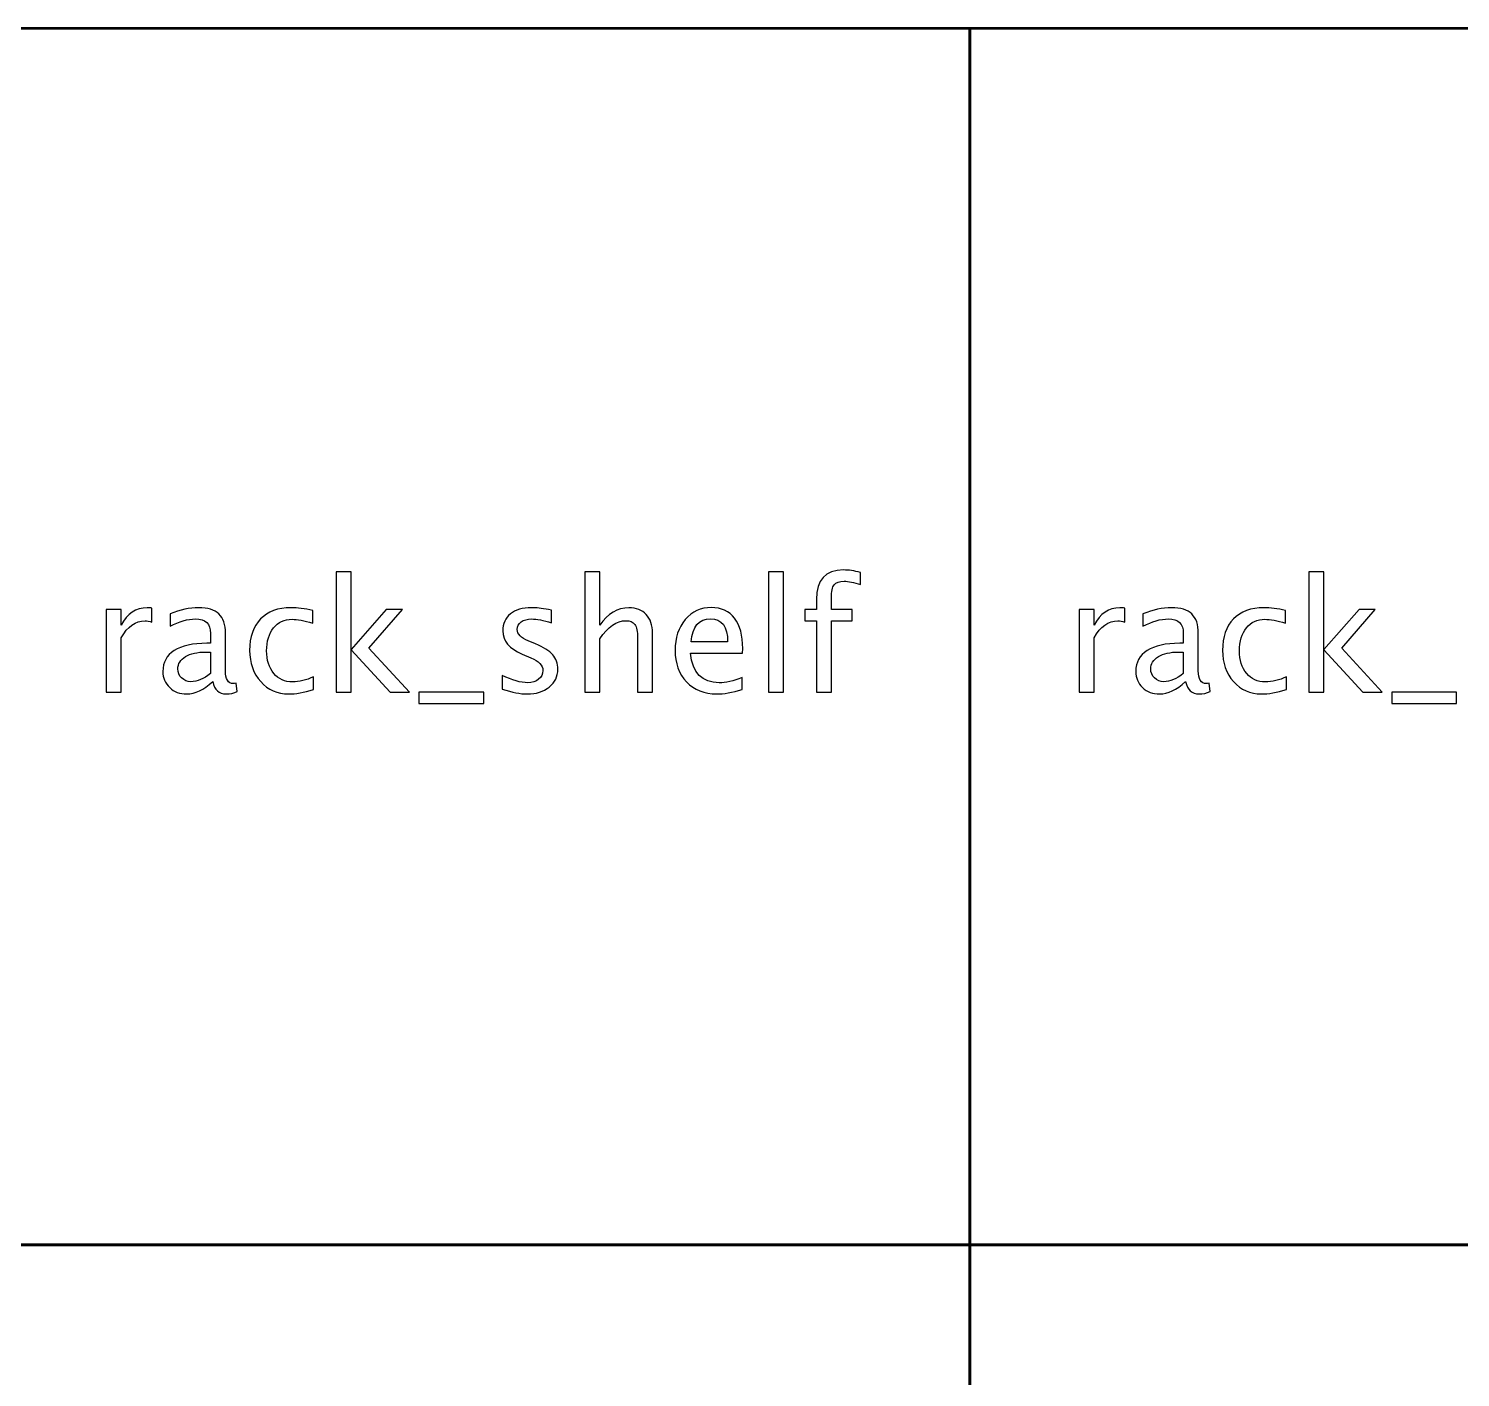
# Model space of a CAD drawing. Header units: centimetres. Extents: x -139 to 139, y -98 to 100.
# Drawn here: x -60.6 to 4.2, y -37.5 to 23.5 of the extents above; entities that cross this region are included whole.
import ezdxf

# ---------------------------------------------------------------- set-up
doc = ezdxf.new("R2010")
doc.units = ezdxf.units.CM
doc.header["$MEASUREMENT"] = 0
doc.layers.add('Layer 1', color=7, linetype='Continuous')

msp = doc.modelspace()

# ---------------------------------------------------------------- linework, layer by layer
at = {"layer": 'Layer 1', "lineweight": 53}
msp.add_lwpolyline([(-122, -98.5), (121.99998, -98.5), (121.99998, 23.49998), (-122, 23.49998), (-122, -98.5)], close=True, dxfattribs=at)
at = {"layer": 'Layer 1', "color": 3, "lineweight": 53}
for points in [[(-62, -31.50002), (-18, -31.50002), (-18, 23.49998), (-62, 23.49998), (-62, -31.50002)], [(-18, -31.50002), (26, -31.50002), (26, 23.49998), (-18, 23.49998), (-18, -31.50002)], [(-62, -86.50002), (-18, -86.50002), (-18, -31.50002), (-62, -31.50002), (-62, -86.50002)], [(-18, -86.50002), (26, -86.50002), (26, -31.50002), (-18, -31.50002), (-18, -86.50002)]]:
    msp.add_lwpolyline(points, close=True, dxfattribs=at)
at = {"layer": 'Layer 1'}
for points, knots in [([(-46.6628, -6.50827), (-46.6628, -6.50827), (-46.6628, -1.06843), (-46.6628, -1.06843), (-46.6628, -1.06843), (-46.6628, -1.06843), (-45.98546, -1.06843), (-45.98546, -1.06843), (-45.98546, -1.06843), (-45.98546, -1.06843), (-45.98546, -4.58328), (-45.98546, -4.58328), (-45.98546, -4.58328), (-45.98546, -4.58328), (-44.39796, -2.76882), (-44.39796, -2.76882), (-44.39796, -2.76882), (-44.39796, -2.76882), (-43.66654, -2.76882), (-43.66654, -2.76882), (-43.66654, -2.76882), (-43.66654, -2.76882), (-45.18348, -4.5139), (-45.18348, -4.5139), (-45.18348, -4.5139), (-45.18348, -4.5139), (-43.34903, -6.50827), (-43.34903, -6.50827), (-43.34903, -6.50827), (-43.34903, -6.50827), (-44.22157, -6.50827), (-44.22157, -6.50827), (-44.22157, -6.50827), (-44.22157, -6.50827), (-45.98546, -4.59033), (-45.98546, -4.59033), (-45.98546, -4.59033), (-45.98546, -4.59033), (-45.98546, -6.50827), (-45.98546, -6.50827), (-45.98546, -6.50827), (-45.98546, -6.50827), (-46.6628, -6.50827), (-46.6628, -6.50827)], [0, 0, 0, 0, 0.08333333, 0.08333333, 0.08333333, 0.08333333, 0.16666667, 0.16666667, 0.16666667, 0.16666667, 0.25, 0.25, 0.25, 0.25, 0.33333333, 0.33333333, 0.33333333, 0.33333333, 0.41666667, 0.41666667, 0.41666667, 0.41666667, 0.5, 0.5, 0.5, 0.5, 0.58333333, 0.58333333, 0.58333333, 0.58333333, 0.66666667, 0.66666667, 0.66666667, 0.66666667, 0.75, 0.75, 0.75, 0.75, 0.83333333, 0.83333333, 0.83333333, 0.83333333, 1, 1, 1, 1]), ([(-35.41389, -6.50827), (-35.41389, -6.50827), (-35.41389, -1.06843), (-35.41389, -1.06843), (-35.41389, -1.06843), (-35.41389, -1.06843), (-34.73655, -1.06843), (-34.73655, -1.06843), (-34.73655, -1.06843), (-34.73655, -1.06843), (-34.73655, -3.47556), (-34.73655, -3.47556), (-34.73655, -3.47556), (-34.37789, -2.95227), (-33.9381, -2.69121), (-33.41834, -2.69121), (-33.41834, -2.69121), (-33.09143, -2.69121), (-32.83155, -2.79352), (-32.63988, -2.9993), (-32.63988, -2.9993), (-32.4482, -3.20392), (-32.35177, -3.48026), (-32.35177, -3.82598), (-32.35177, -3.82598), (-32.35177, -3.82598), (-32.35177, -6.50827), (-32.35177, -6.50827), (-32.35177, -6.50827), (-32.35177, -6.50827), (-33.02911, -6.50827), (-33.02911, -6.50827), (-33.02911, -6.50827), (-33.02911, -6.50827), (-33.02911, -4.04706), (-33.02911, -4.04706), (-33.02911, -4.04706), (-33.02911, -3.76954), (-33.07026, -3.57198), (-33.1514, -3.45439), (-33.1514, -3.45439), (-33.23372, -3.33562), (-33.36895, -3.27682), (-33.55827, -3.27682), (-33.55827, -3.27682), (-33.97455, -3.27682), (-34.36731, -3.54846), (-34.73655, -4.09174), (-34.73655, -4.09174), (-34.73655, -4.09174), (-34.73655, -6.50827), (-34.73655, -6.50827), (-34.73655, -6.50827), (-34.73655, -6.50827), (-35.41389, -6.50827), (-35.41389, -6.50827)], [0, 0, 0, 0, 0.06666667, 0.06666667, 0.06666667, 0.06666667, 0.13333333, 0.13333333, 0.13333333, 0.13333333, 0.2, 0.2, 0.2, 0.2, 0.26666667, 0.26666667, 0.26666667, 0.26666667, 0.33333333, 0.33333333, 0.33333333, 0.33333333, 0.4, 0.4, 0.4, 0.4, 0.46666667, 0.46666667, 0.46666667, 0.46666667, 0.53333333, 0.53333333, 0.53333333, 0.53333333, 0.6, 0.6, 0.6, 0.6, 0.66666667, 0.66666667, 0.66666667, 0.66666667, 0.73333333, 0.73333333, 0.73333333, 0.73333333, 0.8, 0.8, 0.8, 0.8, 0.86666667, 0.86666667, 0.86666667, 0.86666667, 1, 1, 1, 1]), ([(-27.10362, -6.50827), (-27.10362, -6.50827), (-27.10362, -1.06843), (-27.10362, -1.06843), (-27.10362, -1.06843), (-27.10362, -1.06843), (-26.42628, -1.06843), (-26.42628, -1.06843), (-26.42628, -1.06843), (-26.42628, -1.06843), (-26.42628, -6.50827), (-26.42628, -6.50827), (-26.42628, -6.50827), (-26.42628, -6.50827), (-27.10362, -6.50827), (-27.10362, -6.50827)], [0, 0, 0, 0, 0.2, 0.2, 0.2, 0.2, 0.4, 0.4, 0.4, 0.4, 0.6, 0.6, 0.6, 0.6, 1, 1, 1, 1]), ([(-24.93756, -6.50827), (-24.93756, -6.50827), (-24.93756, -3.27682), (-24.93756, -3.27682), (-24.93756, -3.27682), (-24.93756, -3.27682), (-25.4679, -3.27682), (-25.4679, -3.27682), (-25.4679, -3.27682), (-25.4679, -3.27682), (-25.4679, -2.76882), (-25.4679, -2.76882), (-25.4679, -2.76882), (-25.4679, -2.76882), (-24.93756, -2.76882), (-24.93756, -2.76882), (-24.93756, -2.76882), (-24.93756, -2.76882), (-24.93756, -2.3208), (-24.93756, -2.3208), (-24.93756, -2.3208), (-24.93756, -1.42944), (-24.53069, -0.98377), (-23.71694, -0.98377), (-23.71694, -0.98377), (-23.48881, -0.98377), (-23.23011, -1.0214), (-22.94083, -1.09666), (-22.94083, -1.09666), (-22.94083, -1.09666), (-22.94083, -1.63993), (-22.94083, -1.63993), (-22.94083, -1.63993), (-23.24775, -1.54116), (-23.49352, -1.49177), (-23.67814, -1.49177), (-23.67814, -1.49177), (-23.90274, -1.49177), (-24.05561, -1.54468), (-24.13675, -1.65169), (-24.13675, -1.65169), (-24.21906, -1.7587), (-24.26022, -1.95743), (-24.26022, -2.24789), (-24.26022, -2.24789), (-24.26022, -2.24789), (-24.26022, -2.76882), (-24.26022, -2.76882), (-24.26022, -2.76882), (-24.26022, -2.76882), (-23.32066, -2.76882), (-23.32066, -2.76882), (-23.32066, -2.76882), (-23.32066, -2.76882), (-23.32066, -3.27682), (-23.32066, -3.27682), (-23.32066, -3.27682), (-23.32066, -3.27682), (-24.26022, -3.27682), (-24.26022, -3.27682), (-24.26022, -3.27682), (-24.26022, -3.27682), (-24.26022, -6.50827), (-24.26022, -6.50827), (-24.26022, -6.50827), (-24.26022, -6.50827), (-24.93756, -6.50827), (-24.93756, -6.50827)], [0, 0, 0, 0, 0.05555556, 0.05555556, 0.05555556, 0.05555556, 0.11111111, 0.11111111, 0.11111111, 0.11111111, 0.16666667, 0.16666667, 0.16666667, 0.16666667, 0.22222222, 0.22222222, 0.22222222, 0.22222222, 0.27777778, 0.27777778, 0.27777778, 0.27777778, 0.33333333, 0.33333333, 0.33333333, 0.33333333, 0.38888889, 0.38888889, 0.38888889, 0.38888889, 0.44444444, 0.44444444, 0.44444444, 0.44444444, 0.5, 0.5, 0.5, 0.5, 0.55555556, 0.55555556, 0.55555556, 0.55555556, 0.61111111, 0.61111111, 0.61111111, 0.61111111, 0.66666667, 0.66666667, 0.66666667, 0.66666667, 0.72222222, 0.72222222, 0.72222222, 0.72222222, 0.77777778, 0.77777778, 0.77777778, 0.77777778, 0.83333333, 0.83333333, 0.83333333, 0.83333333, 0.88888889, 0.88888889, 0.88888889, 0.88888889, 1, 1, 1, 1]), ([(-2.6628, -6.50827), (-2.6628, -6.50827), (-2.6628, -1.06843), (-2.6628, -1.06843), (-2.6628, -1.06843), (-2.6628, -1.06843), (-1.98546, -1.06843), (-1.98546, -1.06843), (-1.98546, -1.06843), (-1.98546, -1.06843), (-1.98546, -4.58328), (-1.98546, -4.58328), (-1.98546, -4.58328), (-1.98546, -4.58328), (-0.39796, -2.76882), (-0.39796, -2.76882), (-0.39796, -2.76882), (-0.39796, -2.76882), (0.33346, -2.76882), (0.33346, -2.76882), (0.33346, -2.76882), (0.33346, -2.76882), (-1.18348, -4.5139), (-1.18348, -4.5139), (-1.18348, -4.5139), (-1.18348, -4.5139), (0.65097, -6.50827), (0.65097, -6.50827), (0.65097, -6.50827), (0.65097, -6.50827), (-0.22157, -6.50827), (-0.22157, -6.50827), (-0.22157, -6.50827), (-0.22157, -6.50827), (-1.98546, -4.59033), (-1.98546, -4.59033), (-1.98546, -4.59033), (-1.98546, -4.59033), (-1.98546, -6.50827), (-1.98546, -6.50827), (-1.98546, -6.50827), (-1.98546, -6.50827), (-2.6628, -6.50827), (-2.6628, -6.50827)], [0, 0, 0, 0, 0.08333333, 0.08333333, 0.08333333, 0.08333333, 0.16666667, 0.16666667, 0.16666667, 0.16666667, 0.25, 0.25, 0.25, 0.25, 0.33333333, 0.33333333, 0.33333333, 0.33333333, 0.41666667, 0.41666667, 0.41666667, 0.41666667, 0.5, 0.5, 0.5, 0.5, 0.58333333, 0.58333333, 0.58333333, 0.58333333, 0.66666667, 0.66666667, 0.66666667, 0.66666667, 0.75, 0.75, 0.75, 0.75, 0.83333333, 0.83333333, 0.83333333, 0.83333333, 1, 1, 1, 1]), ([(-57.05917, -6.50827), (-57.05917, -6.50827), (-57.05917, -2.76882), (-57.05917, -2.76882), (-57.05917, -2.76882), (-57.05917, -2.76882), (-56.38183, -2.76882), (-56.38183, -2.76882), (-56.38183, -2.76882), (-56.38183, -2.76882), (-56.38183, -3.47556), (-56.38183, -3.47556), (-56.38183, -3.47556), (-56.11255, -2.95227), (-55.72214, -2.69121), (-55.20943, -2.69121), (-55.20943, -2.69121), (-55.14005, -2.69121), (-55.06715, -2.69709), (-54.99189, -2.70885), (-54.99189, -2.70885), (-54.99189, -2.70885), (-54.99189, -3.34268), (-54.99189, -3.34268), (-54.99189, -3.34268), (-55.10948, -3.30387), (-55.21296, -3.28388), (-55.30233, -3.28388), (-55.30233, -3.28388), (-55.73272, -3.28388), (-56.09255, -3.53788), (-56.38183, -4.04706), (-56.38183, -4.04706), (-56.38183, -4.04706), (-56.38183, -6.50827), (-56.38183, -6.50827), (-56.38183, -6.50827), (-56.38183, -6.50827), (-57.05917, -6.50827), (-57.05917, -6.50827)], [0, 0, 0, 0, 0.09090909, 0.09090909, 0.09090909, 0.09090909, 0.18181818, 0.18181818, 0.18181818, 0.18181818, 0.27272727, 0.27272727, 0.27272727, 0.27272727, 0.36363636, 0.36363636, 0.36363636, 0.36363636, 0.45454545, 0.45454545, 0.45454545, 0.45454545, 0.54545455, 0.54545455, 0.54545455, 0.54545455, 0.63636364, 0.63636364, 0.63636364, 0.63636364, 0.72727273, 0.72727273, 0.72727273, 0.72727273, 0.81818182, 0.81818182, 0.81818182, 0.81818182, 1, 1, 1, 1]), ([(-52.24492, -6.03202), (-52.65179, -6.40596), (-53.04338, -6.59294), (-53.41967, -6.59294), (-53.41967, -6.59294), (-53.72894, -6.59294), (-53.98647, -6.49651), (-54.18991, -6.30248), (-54.18991, -6.30248), (-54.39452, -6.10845), (-54.49682, -5.86386), (-54.49682, -5.5687), (-54.49682, -5.5687), (-54.49682, -5.16066), (-54.32514, -4.84669), (-53.98177, -4.62796), (-53.98177, -4.62796), (-53.6384, -4.40924), (-53.14568, -4.29988), (-52.50363, -4.29988), (-52.50363, -4.29988), (-52.50363, -4.29988), (-52.34488, -4.29988), (-52.34488, -4.29988), (-52.34488, -4.29988), (-52.34488, -4.29988), (-52.34488, -3.8495), (-52.34488, -3.8495), (-52.34488, -3.8495), (-52.34488, -3.41558), (-52.57065, -3.19921), (-53.02339, -3.19921), (-53.02339, -3.19921), (-53.37381, -3.19921), (-53.75716, -3.30975), (-54.17227, -3.53082), (-54.17227, -3.53082), (-54.17227, -3.53082), (-54.17227, -2.97343), (-54.17227, -2.97343), (-54.17227, -2.97343), (-53.71601, -2.78529), (-53.28562, -2.69121), (-52.88227, -2.69121), (-52.88227, -2.69121), (-52.46717, -2.69121), (-52.16026, -2.78529), (-51.96388, -2.97461), (-51.96388, -2.97461), (-51.76632, -3.16393), (-51.66754, -3.45556), (-51.66754, -3.8495), (-51.66754, -3.8495), (-51.66754, -3.8495), (-51.66754, -5.53931), (-51.66754, -5.53931), (-51.66754, -5.53931), (-51.66754, -5.92619), (-51.54877, -6.12021), (-51.31006, -6.12021), (-51.31006, -6.12021), (-51.28066, -6.12021), (-51.23715, -6.11551), (-51.17953, -6.1061), (-51.17953, -6.1061), (-51.17953, -6.1061), (-51.13132, -6.4824), (-51.13132, -6.4824), (-51.13132, -6.4824), (-51.28537, -6.55648), (-51.4547, -6.59294), (-51.6405, -6.59294), (-51.6405, -6.59294), (-51.95682, -6.59294), (-52.1579, -6.40596), (-52.24492, -6.03202)], [0, 0, 0, 0, 0.05, 0.05, 0.05, 0.05, 0.1, 0.1, 0.1, 0.1, 0.15, 0.15, 0.15, 0.15, 0.2, 0.2, 0.2, 0.2, 0.25, 0.25, 0.25, 0.25, 0.3, 0.3, 0.3, 0.3, 0.35, 0.35, 0.35, 0.35, 0.4, 0.4, 0.4, 0.4, 0.45, 0.45, 0.45, 0.45, 0.5, 0.5, 0.5, 0.5, 0.55, 0.55, 0.55, 0.55, 0.6, 0.6, 0.6, 0.6, 0.65, 0.65, 0.65, 0.65, 0.7, 0.7, 0.7, 0.7, 0.75, 0.75, 0.75, 0.75, 0.8, 0.8, 0.8, 0.8, 0.85, 0.85, 0.85, 0.85, 0.9, 0.9, 0.9, 0.9, 1, 1, 1, 1]), ([(-47.67997, -6.39538), (-48.11859, -6.52708), (-48.49724, -6.59294), (-48.81592, -6.59294), (-48.81592, -6.59294), (-49.32156, -6.59294), (-49.74019, -6.40596), (-50.07298, -6.0332), (-50.07298, -6.0332), (-50.40577, -5.65925), (-50.57275, -5.1877), (-50.57275, -4.61973), (-50.57275, -4.61973), (-50.57275, -4.01295), (-50.40812, -3.53906), (-50.07886, -3.20039), (-50.07886, -3.20039), (-49.7496, -2.86055), (-49.28981, -2.69121), (-48.6995, -2.69121), (-48.6995, -2.69121), (-48.40904, -2.69121), (-48.08214, -2.73119), (-47.7223, -2.81116), (-47.7223, -2.81116), (-47.7223, -2.81116), (-47.7223, -3.38266), (-47.7223, -3.38266), (-47.7223, -3.38266), (-48.10448, -3.26977), (-48.4161, -3.21332), (-48.65599, -3.21332), (-48.65599, -3.21332), (-49.00406, -3.21332), (-49.28276, -3.34385), (-49.4909, -3.60373), (-49.4909, -3.60373), (-49.69904, -3.86361), (-49.80369, -4.21051), (-49.80369, -4.64325), (-49.80369, -4.64325), (-49.80369, -5.06306), (-49.69551, -5.40172), (-49.48031, -5.6616), (-49.48031, -5.6616), (-49.26512, -5.92031), (-48.98407, -6.04966), (-48.63482, -6.04966), (-48.63482, -6.04966), (-48.32555, -6.04966), (-48.00805, -5.9697), (-47.67997, -5.80977), (-47.67997, -5.80977), (-47.67997, -5.80977), (-47.67997, -6.39538), (-47.67997, -6.39538)], [0, 0, 0, 0, 0.06666667, 0.06666667, 0.06666667, 0.06666667, 0.13333333, 0.13333333, 0.13333333, 0.13333333, 0.2, 0.2, 0.2, 0.2, 0.26666667, 0.26666667, 0.26666667, 0.26666667, 0.33333333, 0.33333333, 0.33333333, 0.33333333, 0.4, 0.4, 0.4, 0.4, 0.46666667, 0.46666667, 0.46666667, 0.46666667, 0.53333333, 0.53333333, 0.53333333, 0.53333333, 0.6, 0.6, 0.6, 0.6, 0.66666667, 0.66666667, 0.66666667, 0.66666667, 0.73333333, 0.73333333, 0.73333333, 0.73333333, 0.8, 0.8, 0.8, 0.8, 0.86666667, 0.86666667, 0.86666667, 0.86666667, 1, 1, 1, 1]), ([(-39.1451, -6.37421), (-39.1451, -6.37421), (-39.1451, -5.75333), (-39.1451, -5.75333), (-39.1451, -5.75333), (-38.70178, -5.9744), (-38.31725, -6.08494), (-37.98917, -6.08494), (-37.98917, -6.08494), (-37.79396, -6.08494), (-37.63168, -6.03202), (-37.50351, -5.92619), (-37.50351, -5.92619), (-37.37533, -5.82153), (-37.31066, -5.68983), (-37.31066, -5.53107), (-37.31066, -5.53107), (-37.31066, -5.29942), (-37.49057, -5.10774), (-37.85041, -4.95605), (-37.85041, -4.95605), (-37.85041, -4.95605), (-38.24669, -4.78789), (-38.24669, -4.78789), (-38.24669, -4.78789), (-38.83113, -4.54565), (-39.12394, -4.19522), (-39.12394, -3.74014), (-39.12394, -3.74014), (-39.12394, -3.41441), (-39.00869, -3.15805), (-38.77821, -2.97108), (-38.77821, -2.97108), (-38.54773, -2.78411), (-38.23141, -2.69121), (-37.83042, -2.69121), (-37.83042, -2.69121), (-37.62228, -2.69121), (-37.36357, -2.71943), (-37.05666, -2.77705), (-37.05666, -2.77705), (-37.05666, -2.77705), (-36.91554, -2.8041), (-36.91554, -2.8041), (-36.91554, -2.8041), (-36.91554, -2.8041), (-36.91554, -3.36855), (-36.91554, -3.36855), (-36.91554, -3.36855), (-37.29302, -3.25566), (-37.59405, -3.19921), (-37.81866, -3.19921), (-37.81866, -3.19921), (-38.01621, -3.19921), (-38.17261, -3.24272), (-38.29138, -3.32856), (-38.29138, -3.32856), (-38.40897, -3.41441), (-38.46777, -3.52965), (-38.46777, -3.67429), (-38.46777, -3.67429), (-38.46777, -3.87772), (-38.30314, -4.05058), (-37.9727, -4.19052), (-37.9727, -4.19052), (-37.9727, -4.19052), (-37.64697, -4.3281), (-37.64697, -4.3281), (-37.64697, -4.3281), (-37.27773, -4.48332), (-37.01667, -4.64795), (-36.8638, -4.82082), (-36.8638, -4.82082), (-36.70976, -4.99368), (-36.63332, -5.21005), (-36.63332, -5.46875), (-36.63332, -5.46875), (-36.63332, -5.79683), (-36.76267, -6.06612), (-37.02255, -6.27661), (-37.02255, -6.27661), (-37.28126, -6.4871), (-37.61287, -6.59294), (-38.01621, -6.59294), (-38.01621, -6.59294), (-38.32666, -6.59294), (-38.70178, -6.52003), (-39.1451, -6.37421)], [0, 0, 0, 0, 0.04347826, 0.04347826, 0.04347826, 0.04347826, 0.08695652, 0.08695652, 0.08695652, 0.08695652, 0.13043478, 0.13043478, 0.13043478, 0.13043478, 0.17391304, 0.17391304, 0.17391304, 0.17391304, 0.2173913, 0.2173913, 0.2173913, 0.2173913, 0.26086957, 0.26086957, 0.26086957, 0.26086957, 0.30434783, 0.30434783, 0.30434783, 0.30434783, 0.34782609, 0.34782609, 0.34782609, 0.34782609, 0.39130435, 0.39130435, 0.39130435, 0.39130435, 0.43478261, 0.43478261, 0.43478261, 0.43478261, 0.47826087, 0.47826087, 0.47826087, 0.47826087, 0.52173913, 0.52173913, 0.52173913, 0.52173913, 0.56521739, 0.56521739, 0.56521739, 0.56521739, 0.60869565, 0.60869565, 0.60869565, 0.60869565, 0.65217391, 0.65217391, 0.65217391, 0.65217391, 0.69565217, 0.69565217, 0.69565217, 0.69565217, 0.73913043, 0.73913043, 0.73913043, 0.73913043, 0.7826087, 0.7826087, 0.7826087, 0.7826087, 0.82608696, 0.82608696, 0.82608696, 0.82608696, 0.86956522, 0.86956522, 0.86956522, 0.86956522, 0.91304348, 0.91304348, 0.91304348, 0.91304348, 1, 1, 1, 1]), ([(-28.29012, -6.38833), (-28.74521, -6.52473), (-29.13444, -6.59294), (-29.45899, -6.59294), (-29.45899, -6.59294), (-30.01286, -6.59294), (-30.46324, -6.40949), (-30.81013, -6.04378), (-30.81013, -6.04378), (-31.15703, -5.67807), (-31.33107, -5.20417), (-31.33107, -4.62091), (-31.33107, -4.62091), (-31.33107, -4.05529), (-31.1782, -3.5908), (-30.87128, -3.22743), (-30.87128, -3.22743), (-30.56437, -2.86525), (-30.17161, -2.68416), (-29.693, -2.68416), (-29.693, -2.68416), (-29.24027, -2.68416), (-28.88985, -2.84526), (-28.6429, -3.16746), (-28.6429, -3.16746), (-28.39596, -3.48967), (-28.27248, -3.94593), (-28.27248, -4.53742), (-28.27248, -4.53742), (-28.27248, -4.53742), (-28.27601, -4.74438), (-28.27601, -4.74438), (-28.27601, -4.74438), (-28.27601, -4.74438), (-30.63962, -4.74438), (-30.63962, -4.74438), (-30.63962, -4.74438), (-30.54085, -5.63808), (-30.10458, -6.08494), (-29.33199, -6.08494), (-29.33199, -6.08494), (-29.0486, -6.08494), (-28.7017, -6.00497), (-28.29012, -5.84505), (-28.29012, -5.84505), (-28.29012, -5.84505), (-28.29012, -6.38833), (-28.29012, -6.38833)], [0, 0, 0, 0, 0.07692308, 0.07692308, 0.07692308, 0.07692308, 0.15384615, 0.15384615, 0.15384615, 0.15384615, 0.23076923, 0.23076923, 0.23076923, 0.23076923, 0.30769231, 0.30769231, 0.30769231, 0.30769231, 0.38461538, 0.38461538, 0.38461538, 0.38461538, 0.46153846, 0.46153846, 0.46153846, 0.46153846, 0.53846154, 0.53846154, 0.53846154, 0.53846154, 0.61538462, 0.61538462, 0.61538462, 0.61538462, 0.69230769, 0.69230769, 0.69230769, 0.69230769, 0.76923077, 0.76923077, 0.76923077, 0.76923077, 0.84615385, 0.84615385, 0.84615385, 0.84615385, 1, 1, 1, 1]), ([(-30.60435, -4.23638), (-30.60435, -4.23638), (-28.95335, -4.23638), (-28.95335, -4.23638), (-28.95335, -4.23638), (-28.95335, -3.54023), (-29.21323, -3.19216), (-29.73181, -3.19216), (-29.73181, -3.19216), (-30.25392, -3.19216), (-30.54437, -3.54023), (-30.60435, -4.23638)], [0, 0, 0, 0, 0.25, 0.25, 0.25, 0.25, 0.5, 0.5, 0.5, 0.5, 1, 1, 1, 1]), ([(-13.05917, -6.50827), (-13.05917, -6.50827), (-13.05917, -2.76882), (-13.05917, -2.76882), (-13.05917, -2.76882), (-13.05917, -2.76882), (-12.38183, -2.76882), (-12.38183, -2.76882), (-12.38183, -2.76882), (-12.38183, -2.76882), (-12.38183, -3.47556), (-12.38183, -3.47556), (-12.38183, -3.47556), (-12.11255, -2.95227), (-11.72214, -2.69121), (-11.20943, -2.69121), (-11.20943, -2.69121), (-11.14005, -2.69121), (-11.06715, -2.69709), (-10.99189, -2.70885), (-10.99189, -2.70885), (-10.99189, -2.70885), (-10.99189, -3.34268), (-10.99189, -3.34268), (-10.99189, -3.34268), (-11.10948, -3.30387), (-11.21296, -3.28388), (-11.30233, -3.28388), (-11.30233, -3.28388), (-11.73272, -3.28388), (-12.09255, -3.53788), (-12.38183, -4.04706), (-12.38183, -4.04706), (-12.38183, -4.04706), (-12.38183, -6.50827), (-12.38183, -6.50827), (-12.38183, -6.50827), (-12.38183, -6.50827), (-13.05917, -6.50827), (-13.05917, -6.50827)], [0, 0, 0, 0, 0.09090909, 0.09090909, 0.09090909, 0.09090909, 0.18181818, 0.18181818, 0.18181818, 0.18181818, 0.27272727, 0.27272727, 0.27272727, 0.27272727, 0.36363636, 0.36363636, 0.36363636, 0.36363636, 0.45454545, 0.45454545, 0.45454545, 0.45454545, 0.54545455, 0.54545455, 0.54545455, 0.54545455, 0.63636364, 0.63636364, 0.63636364, 0.63636364, 0.72727273, 0.72727273, 0.72727273, 0.72727273, 0.81818182, 0.81818182, 0.81818182, 0.81818182, 1, 1, 1, 1]), ([(-8.24492, -6.03202), (-8.65179, -6.40596), (-9.04338, -6.59294), (-9.41967, -6.59294), (-9.41967, -6.59294), (-9.72894, -6.59294), (-9.98647, -6.49651), (-10.18991, -6.30248), (-10.18991, -6.30248), (-10.39452, -6.10845), (-10.49682, -5.86386), (-10.49682, -5.5687), (-10.49682, -5.5687), (-10.49682, -5.16066), (-10.32514, -4.84669), (-9.98177, -4.62796), (-9.98177, -4.62796), (-9.6384, -4.40924), (-9.14568, -4.29988), (-8.50363, -4.29988), (-8.50363, -4.29988), (-8.50363, -4.29988), (-8.34488, -4.29988), (-8.34488, -4.29988), (-8.34488, -4.29988), (-8.34488, -4.29988), (-8.34488, -3.8495), (-8.34488, -3.8495), (-8.34488, -3.8495), (-8.34488, -3.41558), (-8.57065, -3.19921), (-9.02339, -3.19921), (-9.02339, -3.19921), (-9.37381, -3.19921), (-9.75716, -3.30975), (-10.17227, -3.53082), (-10.17227, -3.53082), (-10.17227, -3.53082), (-10.17227, -2.97343), (-10.17227, -2.97343), (-10.17227, -2.97343), (-9.71601, -2.78529), (-9.28562, -2.69121), (-8.88227, -2.69121), (-8.88227, -2.69121), (-8.46717, -2.69121), (-8.16026, -2.78529), (-7.96388, -2.97461), (-7.96388, -2.97461), (-7.76632, -3.16393), (-7.66754, -3.45556), (-7.66754, -3.8495), (-7.66754, -3.8495), (-7.66754, -3.8495), (-7.66754, -5.53931), (-7.66754, -5.53931), (-7.66754, -5.53931), (-7.66754, -5.92619), (-7.54877, -6.12021), (-7.31006, -6.12021), (-7.31006, -6.12021), (-7.28066, -6.12021), (-7.23715, -6.11551), (-7.17953, -6.1061), (-7.17953, -6.1061), (-7.17953, -6.1061), (-7.13132, -6.4824), (-7.13132, -6.4824), (-7.13132, -6.4824), (-7.28537, -6.55648), (-7.4547, -6.59294), (-7.6405, -6.59294), (-7.6405, -6.59294), (-7.95682, -6.59294), (-8.1579, -6.40596), (-8.24492, -6.03202)], [0, 0, 0, 0, 0.05, 0.05, 0.05, 0.05, 0.1, 0.1, 0.1, 0.1, 0.15, 0.15, 0.15, 0.15, 0.2, 0.2, 0.2, 0.2, 0.25, 0.25, 0.25, 0.25, 0.3, 0.3, 0.3, 0.3, 0.35, 0.35, 0.35, 0.35, 0.4, 0.4, 0.4, 0.4, 0.45, 0.45, 0.45, 0.45, 0.5, 0.5, 0.5, 0.5, 0.55, 0.55, 0.55, 0.55, 0.6, 0.6, 0.6, 0.6, 0.65, 0.65, 0.65, 0.65, 0.7, 0.7, 0.7, 0.7, 0.75, 0.75, 0.75, 0.75, 0.8, 0.8, 0.8, 0.8, 0.85, 0.85, 0.85, 0.85, 0.9, 0.9, 0.9, 0.9, 1, 1, 1, 1]), ([(-3.67997, -6.39538), (-4.11859, -6.52708), (-4.49724, -6.59294), (-4.81592, -6.59294), (-4.81592, -6.59294), (-5.32156, -6.59294), (-5.74019, -6.40596), (-6.07298, -6.0332), (-6.07298, -6.0332), (-6.40577, -5.65925), (-6.57275, -5.1877), (-6.57275, -4.61973), (-6.57275, -4.61973), (-6.57275, -4.01295), (-6.40812, -3.53906), (-6.07886, -3.20039), (-6.07886, -3.20039), (-5.7496, -2.86055), (-5.28981, -2.69121), (-4.6995, -2.69121), (-4.6995, -2.69121), (-4.40904, -2.69121), (-4.08214, -2.73119), (-3.7223, -2.81116), (-3.7223, -2.81116), (-3.7223, -2.81116), (-3.7223, -3.38266), (-3.7223, -3.38266), (-3.7223, -3.38266), (-4.10448, -3.26977), (-4.4161, -3.21332), (-4.65599, -3.21332), (-4.65599, -3.21332), (-5.00406, -3.21332), (-5.28276, -3.34385), (-5.4909, -3.60373), (-5.4909, -3.60373), (-5.69904, -3.86361), (-5.80369, -4.21051), (-5.80369, -4.64325), (-5.80369, -4.64325), (-5.80369, -5.06306), (-5.69551, -5.40172), (-5.48031, -5.6616), (-5.48031, -5.6616), (-5.26512, -5.92031), (-4.98407, -6.04966), (-4.63482, -6.04966), (-4.63482, -6.04966), (-4.32555, -6.04966), (-4.00805, -5.9697), (-3.67997, -5.80977), (-3.67997, -5.80977), (-3.67997, -5.80977), (-3.67997, -6.39538), (-3.67997, -6.39538)], [0, 0, 0, 0, 0.06666667, 0.06666667, 0.06666667, 0.06666667, 0.13333333, 0.13333333, 0.13333333, 0.13333333, 0.2, 0.2, 0.2, 0.2, 0.26666667, 0.26666667, 0.26666667, 0.26666667, 0.33333333, 0.33333333, 0.33333333, 0.33333333, 0.4, 0.4, 0.4, 0.4, 0.46666667, 0.46666667, 0.46666667, 0.46666667, 0.53333333, 0.53333333, 0.53333333, 0.53333333, 0.6, 0.6, 0.6, 0.6, 0.66666667, 0.66666667, 0.66666667, 0.66666667, 0.73333333, 0.73333333, 0.73333333, 0.73333333, 0.8, 0.8, 0.8, 0.8, 0.86666667, 0.86666667, 0.86666667, 0.86666667, 1, 1, 1, 1]), ([(-52.34488, -5.66278), (-52.34488, -5.66278), (-52.34488, -4.70205), (-52.34488, -4.70205), (-52.34488, -4.70205), (-52.34488, -4.70205), (-52.56242, -4.69499), (-52.56242, -4.69499), (-52.56242, -4.69499), (-52.93872, -4.69499), (-53.24211, -4.76437), (-53.47377, -4.90313), (-53.47377, -4.90313), (-53.70425, -5.04307), (-53.81949, -5.22769), (-53.81949, -5.45817), (-53.81949, -5.45817), (-53.81949, -5.61927), (-53.76187, -5.75568), (-53.6478, -5.86739), (-53.6478, -5.86739), (-53.53256, -5.9791), (-53.39263, -6.03555), (-53.22682, -6.03555), (-53.22682, -6.03555), (-52.9446, -6.03555), (-52.65062, -5.9109), (-52.34488, -5.66278)], [0, 0, 0, 0, 0.125, 0.125, 0.125, 0.125, 0.25, 0.25, 0.25, 0.25, 0.375, 0.375, 0.375, 0.375, 0.5, 0.5, 0.5, 0.5, 0.625, 0.625, 0.625, 0.625, 0.75, 0.75, 0.75, 0.75, 1, 1, 1, 1]), ([(-8.34488, -5.66278), (-8.34488, -5.66278), (-8.34488, -4.70205), (-8.34488, -4.70205), (-8.34488, -4.70205), (-8.34488, -4.70205), (-8.56242, -4.69499), (-8.56242, -4.69499), (-8.56242, -4.69499), (-8.93872, -4.69499), (-9.24211, -4.76437), (-9.47377, -4.90313), (-9.47377, -4.90313), (-9.70425, -5.04307), (-9.81949, -5.22769), (-9.81949, -5.45817), (-9.81949, -5.45817), (-9.81949, -5.61927), (-9.76187, -5.75568), (-9.6478, -5.86739), (-9.6478, -5.86739), (-9.53256, -5.9791), (-9.39263, -6.03555), (-9.22682, -6.03555), (-9.22682, -6.03555), (-8.9446, -6.03555), (-8.65062, -5.9109), (-8.34488, -5.66278)], [0, 0, 0, 0, 0.125, 0.125, 0.125, 0.125, 0.25, 0.25, 0.25, 0.25, 0.375, 0.375, 0.375, 0.375, 0.5, 0.5, 0.5, 0.5, 0.625, 0.625, 0.625, 0.625, 0.75, 0.75, 0.75, 0.75, 1, 1, 1, 1]), ([(-42.91983, -7.01627), (-42.91983, -7.01627), (-42.91983, -6.50827), (-42.91983, -6.50827), (-42.91983, -6.50827), (-42.91983, -6.50827), (-39.98471, -6.50827), (-39.98471, -6.50827), (-39.98471, -6.50827), (-39.98471, -6.50827), (-39.98471, -7.01627), (-39.98471, -7.01627), (-39.98471, -7.01627), (-39.98471, -7.01627), (-42.91983, -7.01627), (-42.91983, -7.01627)], [0, 0, 0, 0, 0.2, 0.2, 0.2, 0.2, 0.4, 0.4, 0.4, 0.4, 0.6, 0.6, 0.6, 0.6, 1, 1, 1, 1]), ([(1.08017, -7.01627), (1.08017, -7.01627), (1.08017, -6.50827), (1.08017, -6.50827), (1.08017, -6.50827), (1.08017, -6.50827), (4.01529, -6.50827), (4.01529, -6.50827), (4.01529, -6.50827), (4.01529, -6.50827), (4.01529, -7.01627), (4.01529, -7.01627), (4.01529, -7.01627), (4.01529, -7.01627), (1.08017, -7.01627), (1.08017, -7.01627)], [0, 0, 0, 0, 0.2, 0.2, 0.2, 0.2, 0.4, 0.4, 0.4, 0.4, 0.6, 0.6, 0.6, 0.6, 1, 1, 1, 1])]:
    msp.add_open_spline(points, degree=3, knots=knots, dxfattribs=at)

doc.saveas('drawing.dxf')
